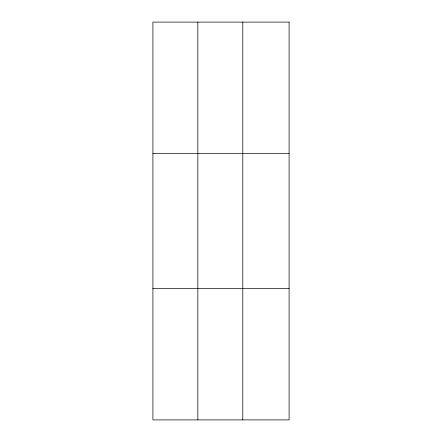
<?xml version="1.0" encoding="UTF-8"?>
<svg xmlns="http://www.w3.org/2000/svg" width="442" height="442" viewBox="0 0 442 442"><rect width="100%" height="100%" fill="white"/><g stroke="black" fill="none" stroke-linecap="round" stroke-linejoin="round"><path stroke-width="0.66" d="M197.845 419.9L197.845 22.1M242.791 419.9L242.791 22.1M152.904 153.374L289.096 153.374M152.904 288.626L289.096 288.626M289.096 22.1L289.096 419.9L152.904 419.9L152.904 22.1L289.096 22.1"/></g></svg>
